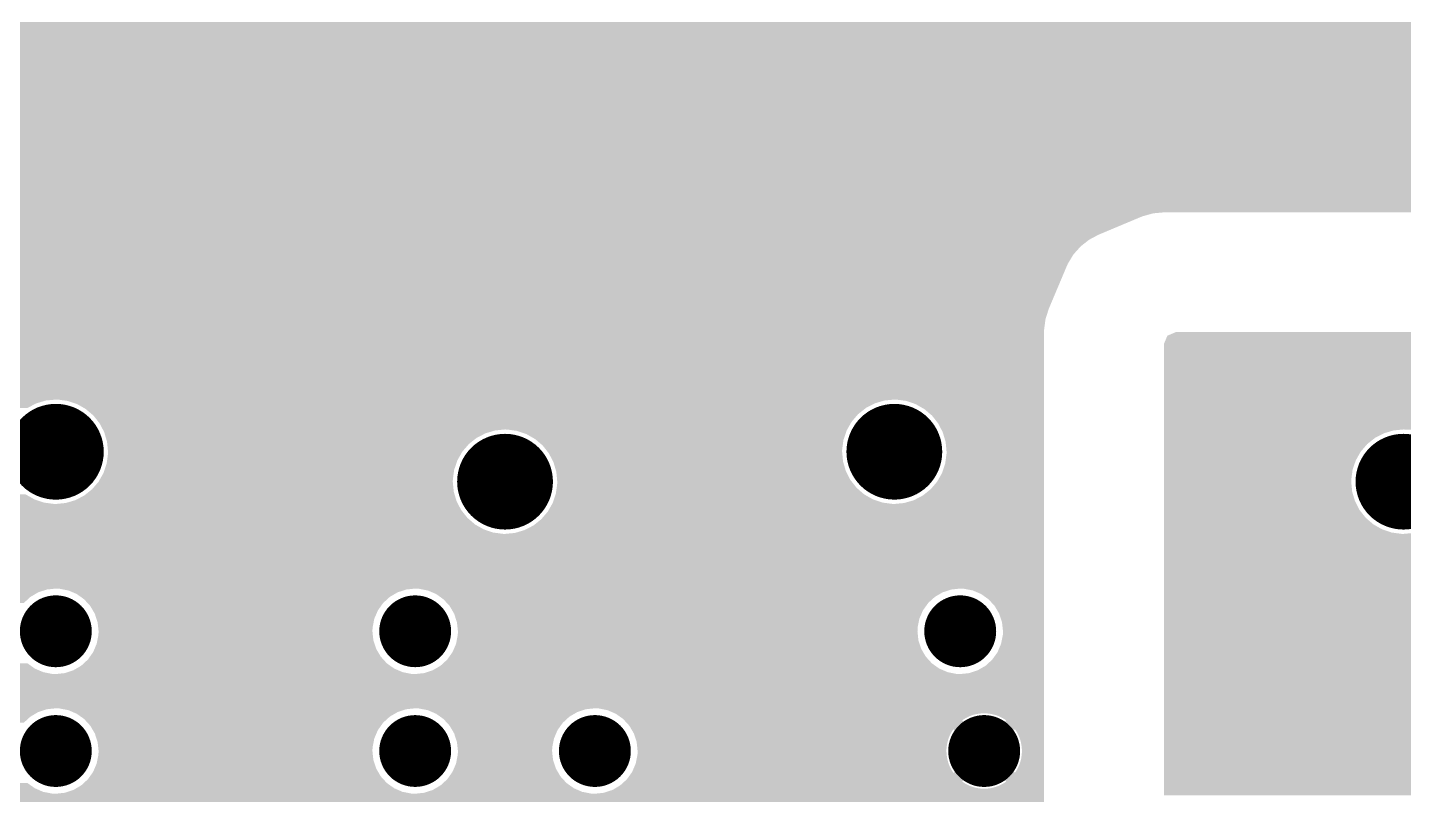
# Model space of a CAD drawing. Extents: x 295 to 953, y 10 to 290.
# Drawn here: x 757.08 to 781.15, y 212.84 to 226.27 of the extents above; entities that cross this region are included whole.
import ezdxf

# ---------------------------------------------------------------- set-up
doc = ezdxf.new("R2010")
doc.units = 0
doc.header["$LTSCALE"] = 5
doc.header["$MEASUREMENT"] = 0
doc.layers.get('0').update_dxf_attribs({"linetype": 'CONTINUOUS', "lineweight": 25})

msp = doc.modelspace()

# ---------------------------------------------------------------- linework, layer by layer
for points, const_width in [([(757.155, 218.844, 1), (757.994, 218.844, 1)], 0.838), ([(771.824, 218.844, 1), (772.662, 218.844, 1)], 0.838), ([(765.014, 218.32, 1), (765.852, 218.32, 1)], 0.838), ([(780.73, 218.32, 1), (781.568, 218.32, 1)], 0.838), ([(757.26, 215.701, 1), (757.889, 215.701, 1)], 0.629), ([(763.547, 215.701, 1), (764.175, 215.701, 1)], 0.629), ([(773.081, 215.701, 1), (773.71, 215.701, 1)], 0.629), ([(757.26, 213.605, 1), (757.889, 213.605, 1)], 0.629), ([(763.547, 213.605, 1), (764.175, 213.605, 1)], 0.629), ([(766.69, 213.605, 1), (767.319, 213.605, 1)], 0.629), ([(773.5, 213.605, 1), (774.129, 213.605, 1)], 0.629)]:
    msp.add_lwpolyline(points, format="xyb", close=True, dxfattribs=dict(const_width=const_width))
for points in [[(751.812, 226.178), (751.795, 226.365), (866.381, 226.178), (866.381, 226.365)], [(751.812, 225.445), (751.812, 226.178), (866.381, 225.445), (866.381, 226.178)], [(751.812, 225.443), (751.812, 225.445), (847.09, 225.443), (847.157, 225.445)], [(751.812, 225.438), (751.812, 225.443), (847.022, 225.438), (847.09, 225.443)], [(751.812, 225.43), (751.812, 225.438), (846.955, 225.43), (847.022, 225.438)], [(751.812, 225.418), (751.812, 225.43), (846.889, 225.418), (846.955, 225.43)], [(751.812, 225.403), (751.812, 225.418), (846.823, 225.403), (846.889, 225.418)], [(751.812, 225.385), (751.812, 225.403), (846.758, 225.385), (846.823, 225.403)], [(751.812, 225.363), (751.812, 225.385), (846.694, 225.363), (846.758, 225.385)], [(751.812, 225.339), (751.812, 225.363), (846.631, 225.339), (846.694, 225.363)], [(751.812, 225.311), (751.812, 225.339), (846.569, 225.311), (846.631, 225.339)], [(751.812, 225.28), (751.812, 225.311), (846.509, 225.28), (846.569, 225.311)], [(751.812, 225.247), (751.812, 225.28), (846.45, 225.247), (846.509, 225.28)], [(751.812, 225.207), (751.812, 225.247), (846.388, 225.207), (846.45, 225.247)], [(751.812, 224.98), (751.812, 225.207), (846.616, 224.98), (846.388, 225.207)], [(751.812, 224.851), (751.812, 224.98), (866.381, 224.851), (866.381, 224.98)], [(751.812, 224.795), (751.812, 224.851), (845.996, 224.795), (846.033, 224.851)], [(751.812, 224.736), (751.812, 224.795), (845.962, 224.736), (845.996, 224.795)], [(751.812, 224.676), (751.812, 224.736), (845.931, 224.676), (845.962, 224.736)], [(751.812, 224.615), (751.812, 224.676), (845.903, 224.615), (845.931, 224.676)], [(751.812, 224.552), (751.812, 224.615), (845.878, 224.552), (845.903, 224.615)], [(751.812, 224.488), (751.812, 224.552), (845.857, 224.488), (845.878, 224.552)], [(751.812, 224.423), (751.812, 224.488), (845.838, 224.423), (845.857, 224.488)], [(751.812, 224.357), (751.812, 224.423), (845.823, 224.357), (845.838, 224.423)], [(751.812, 224.29), (751.812, 224.357), (845.811, 224.29), (845.823, 224.357)], [(751.812, 224.223), (751.812, 224.29), (845.802, 224.223), (845.811, 224.29)], [(751.812, 224.156), (751.812, 224.223), (845.797, 224.156), (845.802, 224.223)], [(751.812, 224.088), (751.812, 224.156), (845.795, 224.088), (845.797, 224.156)], [(751.812, 224.021), (751.812, 224.088), (845.797, 224.021), (845.795, 224.088)], [(751.812, 223.954), (751.812, 224.021), (845.801, 223.954), (845.797, 224.021)], [(751.812, 223.886), (751.812, 223.954), (845.809, 223.886), (845.801, 223.954)], [(751.812, 223.82), (751.812, 223.886), (845.821, 223.82), (845.809, 223.886)], [(751.812, 223.754), (751.812, 223.82), (845.835, 223.754), (845.821, 223.82)], [(751.812, 223.689), (751.812, 223.754), (845.853, 223.689), (845.835, 223.754)], [(751.812, 223.625), (751.812, 223.689), (845.874, 223.625), (845.853, 223.689)], [(751.812, 223.561), (751.812, 223.625), (845.899, 223.561), (845.874, 223.625)], [(751.812, 223.5), (751.812, 223.561), (845.926, 223.5), (845.899, 223.561)], [(751.812, 223.439), (751.812, 223.5), (845.957, 223.439), (845.926, 223.5)], [(751.812, 223.381), (751.812, 223.439), (845.99, 223.381), (845.957, 223.439)], [(751.812, 223.324), (751.812, 223.381), (846.026, 223.324), (845.99, 223.381)], [(751.812, 223.314), (751.812, 223.324), (846.033, 223.314), (846.026, 223.324)], [(751.812, 223.186), (751.812, 223.314), (866.381, 223.186), (866.381, 223.314)], [(751.812, 223.035), (751.812, 223.186), (846.465, 223.035), (846.616, 223.186)], [(751.812, 223.018), (751.812, 223.035), (776.771, 223.018), (776.958, 223.035)], [(751.812, 222.968), (751.812, 223.018), (776.591, 222.968), (776.771, 223.018)], [(751.812, 222.953), (751.812, 222.968), (776.552, 222.953), (776.591, 222.968)], [(751.812, 222.643), (751.812, 222.953), (775.814, 222.643), (776.552, 222.953)], [(751.812, 222.555), (751.812, 222.643), (775.649, 222.555), (775.814, 222.643)], [(751.812, 222.439), (751.812, 222.555), (775.502, 222.439), (775.649, 222.555)], [(751.812, 222.299), (751.812, 222.439), (775.377, 222.299), (775.502, 222.439)], [(751.812, 222.139), (751.812, 222.299), (775.28, 222.139), (775.377, 222.299)], [(751.812, 222.083), (751.812, 222.139), (775.255, 222.083), (775.28, 222.139)], [(751.812, 221.345), (751.812, 222.083), (774.944, 221.345), (775.255, 222.083)], [(751.812, 221.167), (751.812, 221.345), (774.888, 221.167), (774.944, 221.345)], [(751.812, 220.981), (751.812, 221.167), (774.863, 220.981), (774.888, 221.167)], [(751.812, 220.939), (751.812, 220.981), (774.862, 220.939), (774.863, 220.981)], [(751.812, 219.757), (751.812, 220.939), (774.862, 219.757), (774.862, 220.939)], [(776.958, 220.728), (776.959, 220.731), (823.059, 220.728), (823.059, 220.731)], [(776.958, 220.042), (776.958, 220.728), (823.059, 220.042), (823.059, 220.728)], [(776.959, 220.731), (777.02, 220.877), (823.059, 220.731), (822.998, 220.877)], [(777.021, 220.877), (777.169, 220.939), (822.998, 220.877), (822.849, 220.939)], [(776.958, 220.026), (776.958, 220.042), (806.048, 220.026), (806.295, 220.042)], [(776.958, 219.976), (776.958, 220.026), (805.806, 219.976), (806.048, 220.026)], [(751.812, 219.741), (751.812, 219.757), (757.401, 219.741), (757.575, 219.757)], [(757.609, 219.757), (757.575, 219.757), (772.236, 219.757), (772.243, 219.757)], [(776.958, 219.894), (776.958, 219.976), (805.573, 219.894), (805.806, 219.976)], [(776.958, 219.781), (776.958, 219.894), (805.352, 219.781), (805.573, 219.894)], [(776.958, 219.639), (776.958, 219.781), (805.15, 219.639), (805.352, 219.781)], [(751.812, 219.691), (751.812, 219.741), (757.233, 219.691), (757.401, 219.741)], [(751.812, 219.611), (751.812, 219.691), (757.078, 219.611), (757.233, 219.691)], [(757.729, 219.741), (757.609, 219.757), (772.069, 219.741), (772.236, 219.757)], [(757.782, 219.734), (757.729, 219.741), (772.045, 219.734), (772.069, 219.741)], [(757.908, 219.691), (757.782, 219.734), (771.901, 219.691), (772.045, 219.734)], [(757.948, 219.678), (757.908, 219.691), (771.875, 219.678), (771.901, 219.691)], [(758.066, 219.611), (757.948, 219.678), (771.746, 219.611), (771.875, 219.678)], [(758.1, 219.591), (758.066, 219.611), (771.722, 219.591), (771.746, 219.611)], [(758.204, 219.502), (758.1, 219.591), (771.609, 219.502), (771.722, 219.591)], [(772.451, 219.734), (772.278, 219.757), (774.862, 219.734), (774.862, 219.757)], [(772.616, 219.678), (772.451, 219.734), (774.862, 219.678), (774.862, 219.734)], [(772.768, 219.591), (772.616, 219.678), (774.862, 219.591), (774.862, 219.678)], [(772.901, 219.478), (772.768, 219.591), (774.862, 219.478), (774.862, 219.591)], [(776.958, 219.471), (776.958, 219.639), (804.968, 219.471), (805.15, 219.639)], [(758.233, 219.478), (758.204, 219.502), (771.588, 219.478), (771.609, 219.502)], [(758.319, 219.369), (758.233, 219.478), (771.496, 219.369), (771.588, 219.478)], [(758.341, 219.341), (758.319, 219.369), (771.479, 219.341), (771.496, 219.369)], [(758.397, 219.234), (758.341, 219.341), (771.419, 219.234), (771.479, 219.341)], [(773.01, 219.341), (772.901, 219.478), (774.862, 219.341), (774.862, 219.478)], [(773.09, 219.185), (773.01, 219.341), (774.862, 219.185), (774.862, 219.341)], [(776.958, 219.28), (776.958, 219.471), (804.81, 219.28), (804.968, 219.471)], [(776.958, 219.234), (776.958, 219.28), (804.781, 219.234), (804.81, 219.28)], [(758.406, 219.217), (758.397, 219.234), (765.259, 219.217), (765.433, 219.234)], [(758.422, 219.185), (758.406, 219.217), (765.153, 219.185), (765.259, 219.217)], [(758.427, 219.167), (758.422, 219.185), (765.091, 219.167), (765.153, 219.185)], [(758.451, 219.087), (758.427, 219.167), (764.936, 219.087), (765.091, 219.167)], [(758.471, 219.018), (758.451, 219.087), (764.849, 219.018), (764.936, 219.087)], [(765.467, 219.233), (765.433, 219.234), (771.418, 219.233), (771.419, 219.234)], [(765.585, 219.217), (765.467, 219.233), (771.409, 219.217), (771.418, 219.233)], [(765.64, 219.21), (765.585, 219.217), (771.407, 219.21), (771.409, 219.217)], [(765.806, 219.154), (765.64, 219.21), (771.388, 219.154), (771.407, 219.21)], [(765.958, 219.067), (765.806, 219.154), (771.359, 219.067), (771.388, 219.154)], [(765.977, 219.052), (765.958, 219.067), (771.353, 219.052), (771.359, 219.067)], [(766.091, 218.954), (765.977, 219.052), (771.34, 218.954), (771.353, 219.052)], [(773.14, 219.018), (773.09, 219.185), (774.862, 219.018), (774.862, 219.185)], [(776.958, 219.217), (776.958, 219.234), (780.975, 219.217), (781.149, 219.234)], [(776.958, 219.167), (776.958, 219.217), (780.807, 219.167), (780.975, 219.217)], [(776.958, 219.087), (776.958, 219.167), (780.652, 219.087), (780.807, 219.167)], [(776.958, 218.978), (776.958, 219.087), (780.515, 218.978), (780.652, 219.087)], [(781.183, 219.233), (781.149, 219.234), (804.781, 219.233), (804.781, 219.234)], [(758.475, 218.978), (758.471, 219.018), (764.799, 218.978), (764.849, 219.018)], [(758.472, 218.693), (758.488, 218.809), (764.599, 218.693), (764.665, 218.809)], [(758.488, 218.845), (758.475, 218.978), (764.685, 218.845), (764.799, 218.978)], [(758.488, 218.844), (758.488, 218.845), (764.684, 218.844), (764.685, 218.845)], [(758.488, 218.809), (758.488, 218.844), (764.665, 218.809), (764.684, 218.844)], [(766.151, 218.878), (766.091, 218.954), (771.33, 218.878), (771.34, 218.954)], [(766.178, 218.844), (766.151, 218.878), (771.329, 218.844), (771.33, 218.878)], [(766.199, 218.817), (766.178, 218.844), (771.332, 218.817), (771.329, 218.844)], [(766.276, 218.67), (766.199, 218.817), (771.346, 218.67), (771.332, 218.817)], [(773.133, 218.636), (773.156, 218.809), (774.862, 218.636), (774.862, 218.809)], [(773.157, 218.844), (773.14, 219.018), (774.862, 218.844), (774.862, 219.018)], [(773.156, 218.809), (773.157, 218.844), (774.862, 218.809), (774.862, 218.844)], [(776.958, 218.845), (776.958, 218.978), (780.401, 218.845), (780.515, 218.978)], [(776.958, 218.693), (776.958, 218.845), (780.315, 218.693), (780.401, 218.845)], [(758.428, 218.528), (758.464, 218.636), (764.543, 218.528), (764.58, 218.636)], [(758.464, 218.636), (758.472, 218.693), (764.58, 218.636), (764.599, 218.693)], [(766.28, 218.662), (766.276, 218.67), (771.349, 218.662), (771.346, 218.67)], [(766.327, 218.502), (766.28, 218.662), (771.396, 218.502), (771.349, 218.662)], [(773.077, 218.47), (773.133, 218.636), (774.862, 218.47), (774.862, 218.636)], [(776.958, 218.528), (776.958, 218.693), (780.259, 218.528), (780.315, 218.693)], [(758.208, 218.186), (758.322, 218.318), (764.532, 218.186), (764.519, 218.318)], [(758.322, 218.318), (758.323, 218.32), (764.519, 218.318), (764.519, 218.32)], [(758.323, 218.32), (758.342, 218.354), (764.519, 218.32), (764.52, 218.354)], [(758.342, 218.354), (758.408, 218.47), (764.52, 218.354), (764.535, 218.47)], [(758.408, 218.47), (758.428, 218.528), (764.535, 218.47), (764.543, 218.528)], [(766.33, 218.494), (766.327, 218.502), (771.4, 218.494), (771.396, 218.502)], [(766.344, 218.347), (766.33, 218.494), (771.476, 218.347), (771.4, 218.494)], [(766.346, 218.32), (766.344, 218.347), (771.498, 218.32), (771.476, 218.347)], [(766.346, 218.286), (766.346, 218.32), (771.525, 218.286), (771.498, 218.32)], [(772.877, 218.186), (772.991, 218.318), (774.862, 218.186), (774.862, 218.318)], [(772.991, 218.318), (773.077, 218.47), (774.862, 218.318), (774.862, 218.47)], [(776.958, 218.354), (776.958, 218.528), (780.236, 218.354), (780.259, 218.528)], [(776.958, 218.32), (776.958, 218.354), (780.235, 218.32), (780.236, 218.354)], [(776.958, 218.146), (776.958, 218.32), (780.252, 218.146), (780.235, 218.32)], [(751.812, 218.02), (751.812, 218.096), (757.183, 218.02), (757.049, 218.096)], [(757.916, 217.996), (758.071, 218.077), (764.58, 217.996), (764.556, 218.077)], [(758.071, 218.077), (758.158, 218.146), (764.556, 218.077), (764.536, 218.146)], [(758.158, 218.146), (758.208, 218.186), (764.536, 218.146), (764.532, 218.186)], [(766.288, 218.01), (766.317, 218.096), (771.87, 218.01), (771.718, 218.096)], [(766.317, 218.096), (766.322, 218.112), (771.718, 218.096), (771.699, 218.112)], [(766.322, 218.112), (766.336, 218.21), (771.699, 218.112), (771.585, 218.21)], [(766.336, 218.21), (766.346, 218.286), (771.585, 218.21), (771.525, 218.286)], [(772.585, 217.996), (772.74, 218.077), (774.862, 217.996), (774.862, 218.077)], [(772.74, 218.077), (772.877, 218.186), (774.862, 218.077), (774.862, 218.186)], [(776.958, 217.978), (776.958, 218.146), (780.302, 217.978), (780.252, 218.146)], [(753.973, 218.017), (753.907, 218.02), (757.188, 218.017), (757.183, 218.02)], [(754.011, 218.01), (753.973, 218.017), (757.201, 218.01), (757.188, 218.017)], [(754.129, 217.987), (754.011, 218.01), (757.27, 217.987), (757.201, 218.01)], [(754.205, 217.954), (754.129, 217.987), (757.367, 217.954), (757.27, 217.987)], [(754.259, 217.931), (754.205, 217.954), (757.54, 217.931), (757.367, 217.954)], [(754.26, 217.93), (754.259, 217.931), (757.575, 217.93), (757.54, 217.931)], [(754.274, 217.924), (754.26, 217.93), (764.613, 217.924), (764.61, 217.93)], [(754.403, 217.833), (754.274, 217.924), (764.661, 217.833), (764.613, 217.924)], [(754.412, 217.823), (754.403, 217.833), (764.666, 217.823), (764.661, 217.833)], [(757.575, 217.93), (757.749, 217.947), (764.61, 217.93), (764.602, 217.947)], [(757.749, 217.947), (757.855, 217.978), (764.602, 217.947), (764.585, 217.978)], [(757.855, 217.978), (757.916, 217.996), (764.585, 217.978), (764.58, 217.996)], [(766.18, 217.795), (766.257, 217.93), (774.862, 217.795), (774.862, 217.93)], [(766.257, 217.93), (766.258, 217.931), (772.243, 217.93), (772.209, 217.931)], [(766.258, 217.931), (766.267, 217.947), (772.209, 217.931), (772.091, 217.947)], [(766.267, 217.947), (766.269, 217.954), (772.091, 217.947), (772.035, 217.954)], [(766.269, 217.954), (766.288, 218.01), (772.035, 217.954), (771.87, 218.01)], [(772.243, 217.93), (772.417, 217.947), (774.862, 217.93), (774.862, 217.947)], [(772.417, 217.947), (772.585, 217.996), (774.862, 217.947), (774.862, 217.996)], [(776.958, 217.823), (776.958, 217.978), (780.382, 217.823), (780.302, 217.978)], [(754.51, 217.716), (754.412, 217.823), (764.751, 217.716), (764.666, 217.823)], [(754.527, 217.686), (754.51, 217.716), (764.775, 217.686), (764.751, 217.716)], [(754.589, 217.58), (754.527, 217.686), (764.899, 217.58), (764.775, 217.686)], [(765.93, 217.553), (766.066, 217.662), (774.862, 217.553), (774.862, 217.662)], [(766.066, 217.662), (766.18, 217.795), (774.862, 217.662), (774.862, 217.795)], [(776.958, 217.686), (776.958, 217.823), (780.491, 217.686), (780.382, 217.823)], [(776.958, 217.572), (776.958, 217.686), (780.624, 217.572), (780.491, 217.686)], [(754.592, 217.572), (754.589, 217.58), (764.907, 217.572), (764.899, 217.58)], [(754.62, 217.486), (754.592, 217.572), (765.059, 217.486), (764.907, 217.572)], [(754.639, 217.43), (754.62, 217.486), (765.225, 217.43), (765.059, 217.486)], [(754.639, 217.429), (754.639, 217.43), (765.231, 217.429), (765.225, 217.43)], [(754.641, 217.407), (754.639, 217.429), (765.398, 217.407), (765.231, 217.429)], [(754.641, 217.406), (754.641, 217.407), (765.433, 217.406), (765.398, 217.407)], [(754.656, 217.272), (754.641, 217.406), (774.862, 217.272), (774.862, 217.406)], [(765.433, 217.406), (765.607, 217.423), (774.862, 217.406), (774.862, 217.423)], [(765.607, 217.423), (765.774, 217.473), (774.862, 217.423), (774.862, 217.473)], [(765.774, 217.473), (765.93, 217.553), (774.862, 217.473), (774.862, 217.553)], [(776.958, 217.486), (776.958, 217.572), (780.776, 217.486), (780.624, 217.572)], [(776.958, 217.43), (776.958, 217.486), (780.941, 217.43), (780.776, 217.486)], [(776.958, 217.407), (776.958, 217.43), (781.115, 217.407), (780.941, 217.43)], [(776.958, 217.406), (776.958, 217.407), (781.149, 217.406), (781.115, 217.407)], [(776.958, 217.364), (776.958, 217.406), (785.927, 217.364), (785.932, 217.406)], [(776.958, 217.307), (776.958, 217.364), (785.923, 217.307), (785.927, 217.364)], [(781.149, 217.406), (781.306, 217.421), (785.932, 217.406), (785.934, 217.421)], [(754.622, 217.051), (754.653, 217.206), (774.862, 217.051), (774.862, 217.206)], [(754.653, 217.206), (754.656, 217.272), (774.862, 217.206), (774.862, 217.272)], [(776.958, 217.249), (776.958, 217.307), (785.923, 217.249), (785.923, 217.307)], [(776.958, 217.192), (776.958, 217.249), (785.926, 217.192), (785.923, 217.249)], [(776.958, 217.135), (776.958, 217.192), (785.932, 217.135), (785.926, 217.192)], [(776.958, 217.078), (776.958, 217.135), (785.942, 217.078), (785.932, 217.135)], [(754.468, 216.777), (754.56, 216.906), (774.862, 216.777), (774.862, 216.906)], [(754.56, 216.906), (754.622, 217.051), (774.862, 216.906), (774.862, 217.051)], [(776.958, 217.022), (776.958, 217.078), (785.955, 217.022), (785.942, 217.078)], [(776.958, 216.966), (776.958, 217.022), (785.971, 216.966), (785.955, 217.022)], [(776.958, 216.912), (776.958, 216.966), (785.99, 216.912), (785.971, 216.966)], [(776.958, 216.859), (776.958, 216.912), (786.013, 216.859), (785.99, 216.912)], [(754.215, 216.59), (754.351, 216.67), (774.862, 216.59), (774.862, 216.67)], [(754.351, 216.67), (754.468, 216.777), (774.862, 216.67), (774.862, 216.777)], [(776.958, 216.808), (776.958, 216.859), (786.038, 216.808), (786.013, 216.859)], [(776.958, 216.758), (776.958, 216.808), (786.067, 216.758), (786.038, 216.808)], [(776.958, 216.709), (776.958, 216.758), (786.098, 216.709), (786.067, 216.758)], [(776.958, 216.7), (776.958, 216.709), (786.105, 216.7), (786.098, 216.709)], [(776.958, 216.644), (776.958, 216.7), (805.37, 216.644), (805.279, 216.7)], [(776.958, 216.466), (776.958, 216.644), (786.339, 216.466), (786.517, 216.644)], [(751.812, 216.449), (751.812, 216.524), (774.862, 216.449), (774.862, 216.524)], [(751.812, 216.432), (751.812, 216.449), (757.417, 216.432), (757.575, 216.449)], [(751.812, 216.383), (751.812, 216.432), (757.267, 216.383), (757.417, 216.432)], [(753.907, 216.524), (754.065, 216.541), (774.862, 216.524), (774.862, 216.541)], [(754.065, 216.541), (754.215, 216.59), (774.862, 216.541), (774.862, 216.59)], [(757.64, 216.446), (757.575, 216.449), (763.834, 216.446), (763.861, 216.449)], [(757.711, 216.432), (757.64, 216.446), (763.704, 216.432), (763.834, 216.446)], [(757.796, 216.415), (757.711, 216.432), (763.653, 216.415), (763.704, 216.432)], [(757.872, 216.383), (757.796, 216.415), (763.554, 216.383), (763.653, 216.415)], [(763.927, 216.446), (763.861, 216.449), (773.368, 216.446), (773.396, 216.449)], [(763.997, 216.432), (763.927, 216.446), (773.238, 216.432), (773.368, 216.446)], [(764.082, 216.415), (763.997, 216.432), (773.188, 216.415), (773.238, 216.432)], [(764.158, 216.383), (764.082, 216.415), (773.088, 216.383), (773.188, 216.415)], [(773.461, 216.446), (773.396, 216.449), (774.862, 216.446), (774.862, 216.449)], [(773.617, 216.415), (773.461, 216.446), (774.862, 216.415), (774.862, 216.446)], [(773.762, 216.353), (773.617, 216.415), (774.862, 216.353), (774.862, 216.415)], [(776.958, 216.434), (776.958, 216.466), (786.387, 216.434), (786.339, 216.466)], [(776.958, 216.405), (776.958, 216.434), (786.437, 216.405), (786.387, 216.434)], [(776.958, 216.378), (776.958, 216.405), (786.488, 216.378), (786.437, 216.405)], [(751.812, 216.303), (751.812, 216.383), (757.131, 216.303), (757.267, 216.383)], [(751.812, 216.196), (751.812, 216.303), (757.014, 216.196), (757.131, 216.303)], [(757.941, 216.353), (757.872, 216.383), (763.503, 216.353), (763.554, 216.383)], [(758.012, 216.303), (757.941, 216.353), (763.417, 216.303), (763.503, 216.353)], [(758.07, 216.261), (758.012, 216.303), (763.372, 216.261), (763.417, 216.303)], [(758.13, 216.196), (758.07, 216.261), (763.3, 216.196), (763.372, 216.261)], [(758.177, 216.145), (758.13, 216.196), (763.264, 216.145), (763.3, 216.196)], [(764.227, 216.353), (764.158, 216.383), (773.037, 216.353), (773.088, 216.383)], [(764.298, 216.303), (764.227, 216.353), (772.952, 216.303), (773.037, 216.353)], [(764.356, 216.261), (764.298, 216.303), (772.906, 216.261), (772.952, 216.303)], [(764.416, 216.196), (764.356, 216.261), (772.835, 216.196), (772.906, 216.261)], [(764.463, 216.145), (764.416, 216.196), (772.799, 216.145), (772.835, 216.196)], [(773.891, 216.261), (773.762, 216.353), (774.862, 216.261), (774.862, 216.353)], [(773.998, 216.145), (773.891, 216.261), (774.862, 216.145), (774.862, 216.261)], [(776.958, 216.355), (776.958, 216.378), (786.541, 216.355), (786.488, 216.378)], [(776.958, 216.335), (776.958, 216.355), (786.595, 216.335), (786.541, 216.355)], [(776.958, 216.318), (776.958, 216.335), (786.65, 216.318), (786.595, 216.335)], [(776.958, 216.305), (776.958, 216.318), (786.706, 216.305), (786.65, 216.318)], [(776.958, 216.294), (776.958, 216.305), (786.762, 216.294), (786.706, 216.305)], [(776.958, 216.287), (776.958, 216.294), (786.82, 216.287), (786.762, 216.294)], [(776.958, 216.284), (776.958, 216.287), (786.877, 216.284), (786.82, 216.287)], [(776.958, 216.283), (776.958, 216.284), (786.935, 216.283), (786.877, 216.284)], [(776.958, 216.224), (776.958, 216.283), (814.977, 216.224), (814.979, 216.283)], [(776.958, 216.067), (776.958, 216.224), (814.993, 216.067), (814.977, 216.224)], [(758.222, 216.067), (758.177, 216.145), (763.209, 216.067), (763.264, 216.145)], [(758.257, 216.008), (758.222, 216.067), (763.184, 216.008), (763.209, 216.067)], [(758.285, 215.922), (758.257, 216.008), (763.146, 215.922), (763.184, 216.008)], [(758.306, 215.858), (758.285, 215.922), (763.134, 215.858), (763.146, 215.922)], [(764.509, 216.067), (764.463, 216.145), (772.743, 216.067), (772.799, 216.145)], [(764.543, 216.008), (764.509, 216.067), (772.718, 216.008), (772.743, 216.067)], [(764.571, 215.922), (764.543, 216.008), (772.681, 215.922), (772.718, 216.008)], [(764.592, 215.858), (764.571, 215.922), (772.668, 215.858), (772.681, 215.922)], [(774.078, 216.008), (773.998, 216.145), (774.862, 216.008), (774.862, 216.145)], [(774.127, 215.858), (774.078, 216.008), (774.862, 215.858), (774.862, 216.008)], [(776.958, 215.917), (776.958, 216.067), (815.043, 215.917), (814.993, 216.067)], [(776.958, 215.78), (776.958, 215.917), (815.123, 215.78), (815.043, 215.917)], [(758.316, 215.766), (758.306, 215.858), (763.116, 215.766), (763.134, 215.858)], [(758.323, 215.701), (758.316, 215.766), (763.113, 215.701), (763.116, 215.766)], [(758.32, 215.635), (758.323, 215.701), (763.12, 215.635), (763.113, 215.701)], [(764.602, 215.766), (764.592, 215.858), (772.65, 215.766), (772.668, 215.858)], [(764.609, 215.701), (764.602, 215.766), (772.648, 215.701), (772.65, 215.766)], [(764.606, 215.635), (764.609, 215.701), (772.655, 215.635), (772.648, 215.701)], [(774.144, 215.701), (774.127, 215.858), (774.862, 215.701), (774.862, 215.858)], [(774.141, 215.635), (774.144, 215.701), (774.862, 215.635), (774.862, 215.701)], [(776.958, 215.664), (776.958, 215.78), (815.229, 215.664), (815.123, 215.78)], [(758.252, 215.393), (758.289, 215.48), (763.179, 215.393), (763.151, 215.48)], [(758.289, 215.48), (758.302, 215.543), (763.151, 215.48), (763.13, 215.543)], [(758.302, 215.543), (758.32, 215.635), (763.13, 215.543), (763.12, 215.635)], [(764.539, 215.393), (764.576, 215.48), (772.714, 215.393), (772.685, 215.48)], [(764.576, 215.48), (764.588, 215.543), (772.685, 215.48), (772.664, 215.543)], [(764.588, 215.543), (764.606, 215.635), (772.664, 215.543), (772.655, 215.635)], [(774.048, 215.334), (774.11, 215.48), (774.862, 215.334), (774.862, 215.48)], [(774.11, 215.48), (774.141, 215.635), (774.862, 215.48), (774.862, 215.635)], [(776.958, 215.572), (776.958, 215.664), (815.358, 215.572), (815.229, 215.664)], [(776.958, 215.51), (776.958, 215.572), (815.504, 215.51), (815.358, 215.572)], [(776.958, 215.479), (776.958, 215.51), (815.659, 215.479), (815.504, 215.51)], [(776.958, 215.476), (776.958, 215.479), (815.725, 215.476), (815.659, 215.479)], [(776.958, 215.386), (776.958, 215.476), (823.059, 215.386), (823.059, 215.476)], [(758.064, 215.14), (758.135, 215.205), (763.366, 215.14), (763.306, 215.205)], [(758.135, 215.205), (758.172, 215.257), (763.306, 215.205), (763.259, 215.257)], [(758.172, 215.257), (758.227, 215.334), (763.259, 215.257), (763.214, 215.334)], [(758.227, 215.334), (758.252, 215.393), (763.214, 215.334), (763.179, 215.393)], [(764.35, 215.14), (764.422, 215.205), (772.9, 215.14), (772.84, 215.205)], [(764.422, 215.205), (764.458, 215.257), (772.84, 215.205), (772.794, 215.257)], [(764.458, 215.257), (764.513, 215.334), (772.794, 215.257), (772.748, 215.334)], [(764.513, 215.334), (764.539, 215.393), (772.748, 215.334), (772.714, 215.393)], [(773.84, 215.098), (773.956, 215.205), (774.862, 215.098), (774.862, 215.205)], [(773.956, 215.205), (774.048, 215.334), (774.862, 215.205), (774.862, 215.334)], [(776.958, 215.385), (776.958, 215.386), (804.122, 215.385), (804.199, 215.386)], [(776.958, 215.38), (776.958, 215.385), (804.045, 215.38), (804.122, 215.385)], [(776.958, 215.371), (776.958, 215.38), (803.968, 215.371), (804.045, 215.38)], [(776.958, 215.36), (776.958, 215.371), (803.892, 215.36), (803.968, 215.371)], [(776.958, 215.345), (776.958, 215.36), (803.816, 215.345), (803.892, 215.36)], [(776.958, 215.326), (776.958, 215.345), (803.741, 215.326), (803.816, 215.345)], [(776.958, 215.305), (776.958, 215.326), (803.667, 215.305), (803.741, 215.326)], [(776.958, 215.28), (776.958, 215.305), (803.594, 215.28), (803.667, 215.305)], [(776.958, 215.252), (776.958, 215.28), (803.521, 215.252), (803.594, 215.28)], [(776.958, 215.221), (776.958, 215.252), (803.451, 215.221), (803.521, 215.252)], [(776.958, 215.187), (776.958, 215.221), (803.381, 215.187), (803.451, 215.221)], [(776.958, 215.15), (776.958, 215.187), (803.313, 215.15), (803.381, 215.187)], [(751.812, 215.048), (751.812, 215.14), (757.208, 215.048), (757.079, 215.14)], [(751.812, 214.986), (751.812, 215.048), (757.354, 214.986), (757.208, 215.048)], [(751.812, 214.955), (751.812, 214.986), (757.509, 214.955), (757.354, 214.986)], [(751.812, 214.952), (751.812, 214.955), (757.575, 214.952), (757.509, 214.955)], [(751.812, 214.353), (751.812, 214.952), (774.862, 214.353), (774.862, 214.952)], [(757.575, 214.952), (757.602, 214.955), (763.861, 214.952), (763.795, 214.955)], [(757.602, 214.955), (757.732, 214.969), (763.795, 214.955), (763.725, 214.969)], [(757.732, 214.969), (757.783, 214.986), (763.725, 214.969), (763.64, 214.986)], [(757.783, 214.986), (757.882, 215.019), (763.64, 214.986), (763.564, 215.019)], [(757.882, 215.019), (757.933, 215.048), (763.564, 215.019), (763.495, 215.048)], [(757.933, 215.048), (758.019, 215.098), (763.495, 215.048), (763.424, 215.098)], [(758.019, 215.098), (758.064, 215.14), (763.424, 215.098), (763.366, 215.14)], [(763.861, 214.952), (763.888, 214.955), (773.396, 214.952), (773.33, 214.955)], [(763.888, 214.955), (764.018, 214.969), (773.33, 214.955), (773.259, 214.969)], [(764.018, 214.969), (764.069, 214.986), (773.259, 214.969), (773.175, 214.986)], [(764.069, 214.986), (764.169, 215.019), (773.175, 214.986), (773.098, 215.019)], [(764.169, 215.019), (764.219, 215.048), (773.098, 215.019), (773.029, 215.048)], [(764.219, 215.048), (764.305, 215.098), (773.029, 215.048), (772.959, 215.098)], [(764.305, 215.098), (764.35, 215.14), (772.959, 215.098), (772.9, 215.14)], [(773.396, 214.952), (773.553, 214.969), (774.862, 214.952), (774.862, 214.969)], [(773.553, 214.969), (773.703, 215.019), (774.862, 214.969), (774.862, 215.019)], [(773.703, 215.019), (773.84, 215.098), (774.862, 215.019), (774.862, 215.098)], [(776.958, 215.126), (776.958, 215.15), (803.272, 215.126), (803.313, 215.15)], [(776.958, 214.818), (776.958, 215.126), (803.579, 214.818), (803.272, 215.126)], [(776.958, 214.533), (776.958, 214.818), (823.059, 214.533), (823.059, 214.818)], [(776.958, 214.466), (776.958, 214.533), (802.64, 214.466), (802.679, 214.533)], [(776.958, 214.398), (776.958, 214.466), (802.604, 214.398), (802.64, 214.466)], [(751.812, 214.336), (751.812, 214.353), (757.417, 214.336), (757.575, 214.353)], [(751.812, 214.287), (751.812, 214.336), (757.267, 214.287), (757.417, 214.336)], [(751.812, 214.207), (751.812, 214.287), (757.131, 214.207), (757.267, 214.287)], [(757.64, 214.35), (757.575, 214.353), (763.834, 214.35), (763.861, 214.353)], [(757.711, 214.336), (757.64, 214.35), (763.704, 214.336), (763.834, 214.35)], [(757.796, 214.32), (757.711, 214.336), (763.653, 214.32), (763.704, 214.336)], [(757.872, 214.287), (757.796, 214.32), (763.554, 214.287), (763.653, 214.32)], [(757.941, 214.257), (757.872, 214.287), (763.503, 214.257), (763.554, 214.287)], [(758.012, 214.207), (757.941, 214.257), (763.417, 214.207), (763.503, 214.257)], [(763.927, 214.35), (763.861, 214.353), (766.977, 214.35), (767.004, 214.353)], [(763.997, 214.336), (763.927, 214.35), (766.847, 214.336), (766.977, 214.35)], [(764.082, 214.32), (763.997, 214.336), (766.796, 214.32), (766.847, 214.336)], [(764.158, 214.287), (764.082, 214.32), (766.697, 214.287), (766.796, 214.32)], [(764.227, 214.257), (764.158, 214.287), (766.646, 214.257), (766.697, 214.287)], [(764.298, 214.207), (764.227, 214.257), (766.56, 214.207), (766.646, 214.257)], [(767.07, 214.35), (767.004, 214.353), (774.862, 214.35), (774.862, 214.353)], [(767.225, 214.32), (767.07, 214.35), (774.862, 214.32), (774.862, 214.35)], [(767.352, 214.265), (767.225, 214.32), (774.862, 214.265), (774.862, 214.32)], [(767.356, 214.263), (767.352, 214.265), (773.768, 214.263), (773.815, 214.265)], [(767.368, 214.258), (767.356, 214.263), (773.721, 214.258), (773.768, 214.263)], [(767.371, 214.257), (767.368, 214.258), (773.715, 214.257), (773.721, 214.258)], [(767.381, 214.25), (767.371, 214.257), (773.675, 214.25), (773.715, 214.257)], [(767.397, 214.239), (767.381, 214.25), (773.629, 214.239), (773.675, 214.25)], [(767.418, 214.224), (767.397, 214.239), (773.584, 214.224), (773.629, 214.239)], [(767.443, 214.206), (767.418, 214.224), (773.541, 214.206), (773.584, 214.224)], [(773.847, 214.264), (773.815, 214.265), (774.862, 214.264), (774.862, 214.265)], [(773.894, 214.26), (773.847, 214.264), (774.862, 214.26), (774.862, 214.264)], [(773.941, 214.253), (773.894, 214.26), (774.862, 214.253), (774.862, 214.26)], [(773.986, 214.242), (773.941, 214.253), (774.862, 214.242), (774.862, 214.253)], [(774.031, 214.229), (773.986, 214.242), (774.862, 214.229), (774.862, 214.242)], [(774.075, 214.212), (774.031, 214.229), (774.862, 214.212), (774.862, 214.229)], [(776.958, 214.328), (776.958, 214.398), (802.571, 214.328), (802.604, 214.398)], [(776.958, 214.256), (776.958, 214.328), (802.542, 214.256), (802.571, 214.328)], [(776.958, 214.184), (776.958, 214.256), (802.515, 214.184), (802.542, 214.256)], [(751.812, 214.1), (751.812, 214.207), (757.014, 214.1), (757.131, 214.207)], [(758.07, 214.166), (758.012, 214.207), (763.372, 214.166), (763.417, 214.207)], [(758.13, 214.1), (758.07, 214.166), (763.3, 214.1), (763.372, 214.166)], [(758.177, 214.049), (758.13, 214.1), (763.264, 214.049), (763.3, 214.1)], [(758.222, 213.971), (758.177, 214.049), (763.209, 213.971), (763.264, 214.049)], [(764.356, 214.166), (764.298, 214.207), (766.515, 214.166), (766.56, 214.207)], [(764.416, 214.1), (764.356, 214.166), (766.444, 214.1), (766.515, 214.166)], [(764.463, 214.049), (764.416, 214.1), (766.407, 214.049), (766.444, 214.1)], [(764.509, 213.971), (764.463, 214.049), (766.352, 213.971), (766.407, 214.049)], [(767.473, 214.185), (767.443, 214.206), (773.499, 214.185), (773.541, 214.206)], [(767.5, 214.166), (767.473, 214.185), (773.467, 214.166), (773.499, 214.185)], [(767.504, 214.161), (767.5, 214.166), (773.458, 214.161), (773.467, 214.166)], [(767.521, 214.142), (767.504, 214.161), (773.431, 214.142), (773.458, 214.161)], [(767.606, 214.049), (767.521, 214.142), (773.525, 214.049), (773.431, 214.142)], [(767.622, 214.023), (767.606, 214.049), (773.551, 214.023), (773.525, 214.049)], [(767.642, 213.988), (767.622, 214.023), (774.862, 213.988), (774.862, 214.023)], [(767.665, 213.949), (767.642, 213.988), (773.251, 213.949), (773.277, 213.988)], [(773.397, 213.869), (773.277, 213.988), (774.233, 213.869), (774.352, 213.988)], [(773.551, 214.023), (773.58, 214.04), (774.079, 214.023), (774.049, 214.04)], [(773.58, 214.04), (773.586, 214.044), (774.049, 214.04), (774.043, 214.044)], [(773.586, 214.044), (773.617, 214.058), (774.043, 214.044), (774.012, 214.058)], [(773.617, 214.058), (773.623, 214.061), (774.012, 214.058), (774.007, 214.061)], [(773.623, 214.061), (773.655, 214.073), (774.007, 214.061), (773.974, 214.073)], [(773.655, 214.073), (773.662, 214.075), (773.974, 214.073), (773.968, 214.075)], [(773.662, 214.075), (773.694, 214.085), (773.968, 214.075), (773.935, 214.085)], [(773.694, 214.085), (773.701, 214.086), (773.935, 214.085), (773.929, 214.086)], [(773.701, 214.086), (773.734, 214.093), (773.929, 214.086), (773.895, 214.093)], [(773.734, 214.093), (773.742, 214.094), (773.895, 214.093), (773.889, 214.094)], [(773.742, 214.094), (773.774, 214.098), (773.889, 214.094), (773.853, 214.098)], [(773.774, 214.098), (773.786, 214.098), (773.853, 214.098), (773.849, 214.098)], [(773.786, 214.098), (773.815, 214.1), (773.849, 214.098), (773.815, 214.1)], [(774.118, 214.191), (774.075, 214.212), (774.862, 214.191), (774.862, 214.212)], [(774.079, 214.023), (774.198, 214.142), (774.862, 214.023), (774.862, 214.142)], [(774.159, 214.168), (774.118, 214.191), (774.862, 214.168), (774.862, 214.191)], [(774.198, 214.142), (774.159, 214.168), (774.862, 214.142), (774.862, 214.168)], [(774.362, 213.973), (774.352, 213.988), (774.862, 213.973), (774.862, 213.988)], [(776.958, 214.11), (776.958, 214.184), (802.491, 214.11), (802.515, 214.184)], [(776.958, 214.036), (776.958, 214.11), (802.471, 214.036), (802.491, 214.11)], [(776.958, 213.96), (776.958, 214.036), (802.454, 213.96), (802.471, 214.036)], [(758.257, 213.913), (758.222, 213.971), (763.184, 213.913), (763.209, 213.971)], [(758.285, 213.826), (758.257, 213.913), (763.146, 213.826), (763.184, 213.913)], [(758.306, 213.762), (758.285, 213.826), (763.134, 213.762), (763.146, 213.826)], [(758.316, 213.671), (758.306, 213.762), (763.116, 213.671), (763.134, 213.762)], [(764.543, 213.913), (764.509, 213.971), (766.327, 213.913), (766.352, 213.971)], [(764.571, 213.826), (764.543, 213.913), (766.29, 213.826), (766.327, 213.913)], [(764.592, 213.762), (764.571, 213.826), (766.277, 213.762), (766.29, 213.826)], [(764.602, 213.671), (764.592, 213.762), (766.259, 213.671), (766.277, 213.762)], [(767.686, 213.913), (767.665, 213.949), (773.231, 213.913), (773.251, 213.949)], [(767.688, 213.908), (767.686, 213.913), (773.228, 213.908), (773.231, 213.913)], [(767.702, 213.866), (767.688, 213.908), (773.208, 213.866), (773.228, 213.908)], [(767.716, 213.822), (767.702, 213.866), (773.191, 213.822), (773.208, 213.866)], [(767.731, 213.777), (767.716, 213.822), (773.177, 213.777), (773.191, 213.822)], [(767.736, 213.762), (767.731, 213.777), (773.174, 213.762), (773.177, 213.777)], [(767.739, 213.731), (767.736, 213.762), (773.167, 213.731), (773.174, 213.762)], [(773.337, 213.732), (773.345, 213.759), (774.293, 213.732), (774.284, 213.759)], [(773.345, 213.759), (773.349, 213.771), (774.284, 213.759), (774.281, 213.771)], [(773.349, 213.771), (773.359, 213.797), (774.281, 213.771), (774.27, 213.797)], [(773.359, 213.797), (773.365, 213.809), (774.27, 213.797), (774.265, 213.809)], [(773.365, 213.809), (773.376, 213.834), (774.265, 213.809), (774.253, 213.834)], [(773.376, 213.834), (773.383, 213.845), (774.253, 213.834), (774.247, 213.845)], [(773.383, 213.845), (773.397, 213.869), (774.247, 213.845), (774.233, 213.869)], [(774.387, 213.934), (774.362, 213.973), (774.862, 213.934), (774.862, 213.973)], [(774.409, 213.892), (774.387, 213.934), (774.862, 213.892), (774.862, 213.934)], [(774.428, 213.849), (774.409, 213.892), (774.862, 213.849), (774.862, 213.892)], [(774.444, 213.805), (774.428, 213.849), (774.862, 213.805), (774.862, 213.849)], [(774.457, 213.759), (774.444, 213.805), (774.862, 213.759), (774.862, 213.805)], [(774.466, 213.713), (774.457, 213.759), (774.862, 213.713), (774.862, 213.759)], [(776.958, 213.884), (776.958, 213.96), (802.44, 213.884), (802.454, 213.96)], [(776.958, 213.808), (776.958, 213.884), (802.43, 213.808), (802.44, 213.884)], [(776.958, 213.731), (776.958, 213.808), (802.423, 213.731), (802.43, 213.808)], [(758.302, 213.448), (758.32, 213.539), (763.13, 213.448), (763.12, 213.539)], [(758.323, 213.605), (758.316, 213.671), (763.113, 213.605), (763.116, 213.671)], [(758.32, 213.539), (758.323, 213.605), (763.12, 213.539), (763.113, 213.605)], [(764.588, 213.448), (764.606, 213.539), (766.273, 213.448), (766.263, 213.539)], [(764.609, 213.605), (764.602, 213.671), (766.256, 213.605), (766.259, 213.671)], [(764.606, 213.539), (764.609, 213.605), (766.263, 213.539), (766.256, 213.605)], [(767.744, 213.685), (767.739, 213.731), (773.159, 213.685), (773.167, 213.731)], [(767.741, 213.497), (767.75, 213.539), (773.164, 213.497), (773.158, 213.539)], [(767.749, 213.638), (767.744, 213.685), (773.155, 213.638), (773.159, 213.685)], [(767.752, 213.605), (767.749, 213.638), (773.155, 213.605), (773.155, 213.638)], [(767.75, 213.544), (767.752, 213.591), (773.157, 213.544), (773.155, 213.591)], [(767.75, 213.539), (767.75, 213.544), (773.158, 213.539), (773.157, 213.544)], [(767.752, 213.591), (767.752, 213.605), (773.155, 213.591), (773.155, 213.605)], [(773.32, 213.599), (773.321, 213.612), (774.309, 213.599), (774.309, 213.612)], [(773.322, 213.571), (773.32, 213.599), (774.308, 213.571), (774.309, 213.599)], [(773.321, 213.639), (773.323, 213.652), (774.308, 213.639), (774.307, 213.652)], [(773.321, 213.612), (773.321, 213.639), (774.309, 213.612), (774.308, 213.639)], [(773.322, 213.558), (773.322, 213.571), (774.307, 213.558), (774.308, 213.571)], [(773.326, 213.53), (773.322, 213.558), (774.304, 213.53), (774.307, 213.558)], [(773.323, 213.652), (773.326, 213.68), (774.307, 213.652), (774.303, 213.68)], [(773.326, 213.68), (773.328, 213.693), (774.303, 213.68), (774.301, 213.693)], [(773.328, 213.518), (773.326, 213.53), (774.301, 213.518), (774.304, 213.53)], [(773.328, 213.693), (773.334, 213.72), (774.301, 213.693), (774.295, 213.72)], [(773.334, 213.49), (773.328, 213.518), (774.296, 213.49), (774.301, 213.518)], [(773.334, 213.72), (773.337, 213.732), (774.295, 213.72), (774.293, 213.732)], [(774.463, 213.479), (774.47, 213.526), (774.862, 213.479), (774.862, 213.526)], [(774.472, 213.666), (774.466, 213.713), (774.862, 213.666), (774.862, 213.713)], [(774.47, 213.526), (774.474, 213.573), (774.862, 213.526), (774.862, 213.573)], [(774.475, 213.62), (774.472, 213.666), (774.862, 213.62), (774.862, 213.666)], [(774.474, 213.573), (774.475, 213.62), (774.862, 213.573), (774.862, 213.62)], [(776.958, 213.654), (776.958, 213.731), (802.419, 213.654), (802.423, 213.731)], [(776.958, 213.576), (776.958, 213.654), (802.419, 213.576), (802.419, 213.654)], [(776.958, 213.499), (776.958, 213.576), (802.421, 213.499), (802.419, 213.576)], [(758.227, 213.239), (758.252, 213.298), (763.214, 213.239), (763.179, 213.298)], [(758.252, 213.298), (758.289, 213.384), (763.179, 213.298), (763.151, 213.384)], [(758.289, 213.384), (758.302, 213.448), (763.151, 213.384), (763.13, 213.448)], [(764.513, 213.239), (764.539, 213.298), (766.357, 213.239), (766.322, 213.298)], [(764.539, 213.298), (764.576, 213.384), (766.322, 213.298), (766.294, 213.384)], [(764.576, 213.384), (764.588, 213.448), (766.294, 213.384), (766.273, 213.448)], [(767.657, 213.239), (767.673, 213.277), (773.266, 213.239), (773.242, 213.277)], [(767.673, 213.277), (767.691, 213.318), (773.242, 213.277), (773.22, 213.318)], [(767.691, 213.318), (767.709, 213.361), (773.22, 213.318), (773.201, 213.361)], [(767.709, 213.361), (767.719, 213.384), (773.201, 213.361), (773.193, 213.384)], [(767.719, 213.384), (767.723, 213.406), (773.193, 213.384), (773.185, 213.406)], [(767.723, 213.406), (767.732, 213.451), (773.185, 213.406), (773.173, 213.451)], [(767.732, 213.451), (767.741, 213.497), (773.173, 213.451), (773.164, 213.497)], [(773.277, 213.222), (773.397, 213.341), (774.352, 213.222), (774.233, 213.341)], [(773.337, 213.478), (773.334, 213.49), (774.292, 213.478), (774.296, 213.49)], [(773.345, 213.451), (773.337, 213.478), (774.285, 213.451), (774.292, 213.478)], [(773.349, 213.439), (773.345, 213.451), (774.28, 213.439), (774.285, 213.451)], [(773.359, 213.413), (773.349, 213.439), (774.27, 213.413), (774.28, 213.439)], [(773.364, 213.401), (773.359, 213.413), (774.265, 213.401), (774.27, 213.413)], [(773.377, 213.376), (773.364, 213.401), (774.253, 213.376), (774.265, 213.401)], [(773.382, 213.365), (773.377, 213.376), (774.247, 213.365), (774.253, 213.376)], [(773.397, 213.341), (773.382, 213.365), (774.233, 213.341), (774.247, 213.365)], [(774.352, 213.222), (774.378, 213.261), (774.862, 213.222), (774.862, 213.261)], [(774.378, 213.261), (774.401, 213.302), (774.862, 213.261), (774.862, 213.302)], [(774.401, 213.302), (774.421, 213.345), (774.862, 213.302), (774.862, 213.345)], [(774.421, 213.345), (774.438, 213.388), (774.862, 213.345), (774.862, 213.388)], [(774.438, 213.388), (774.452, 213.433), (774.862, 213.388), (774.862, 213.433)], [(774.452, 213.433), (774.463, 213.479), (774.862, 213.433), (774.862, 213.479)], [(776.958, 213.422), (776.958, 213.499), (802.428, 213.422), (802.421, 213.499)], [(776.958, 213.345), (776.958, 213.422), (802.437, 213.345), (802.428, 213.422)], [(776.958, 213.269), (776.958, 213.345), (802.45, 213.269), (802.437, 213.345)], [(776.958, 213.194), (776.958, 213.269), (802.466, 213.194), (802.45, 213.269)], [(751.812, 212.953), (751.812, 213.044), (757.208, 212.953), (757.079, 213.044)], [(758.019, 213.003), (758.064, 213.044), (763.424, 213.003), (763.366, 213.044)], [(758.064, 213.044), (758.135, 213.11), (763.366, 213.044), (763.306, 213.11)], [(758.135, 213.11), (758.172, 213.161), (763.306, 213.11), (763.259, 213.161)], [(758.172, 213.161), (758.227, 213.239), (763.259, 213.161), (763.214, 213.239)], [(764.305, 213.003), (764.35, 213.044), (766.567, 213.003), (766.509, 213.044)], [(764.35, 213.044), (764.422, 213.11), (766.509, 213.044), (766.449, 213.11)], [(764.422, 213.11), (764.458, 213.161), (766.449, 213.11), (766.402, 213.161)], [(764.458, 213.161), (764.513, 213.239), (766.402, 213.161), (766.357, 213.239)], [(767.448, 213.003), (767.465, 213.019), (773.545, 213.003), (773.512, 213.019)], [(767.465, 213.019), (767.491, 213.042), (773.512, 213.019), (773.471, 213.042)], [(767.491, 213.042), (767.519, 213.068), (773.471, 213.042), (773.431, 213.068)], [(767.519, 213.068), (767.565, 213.11), (773.431, 213.068), (773.474, 213.11)], [(767.565, 213.11), (767.62, 213.187), (773.474, 213.11), (773.551, 213.187)], [(767.62, 213.187), (767.645, 213.222), (774.862, 213.187), (774.862, 213.222)], [(767.645, 213.222), (767.655, 213.237), (773.277, 213.222), (773.267, 213.237)], [(767.655, 213.237), (767.657, 213.239), (773.267, 213.237), (773.266, 213.239)], [(773.581, 213.17), (773.551, 213.187), (774.049, 213.17), (774.079, 213.187)], [(773.586, 213.167), (773.581, 213.17), (774.043, 213.167), (774.049, 213.17)], [(773.617, 213.152), (773.586, 213.167), (774.013, 213.152), (774.043, 213.167)], [(773.623, 213.149), (773.617, 213.152), (774.006, 213.149), (774.013, 213.152)], [(773.655, 213.137), (773.623, 213.149), (773.975, 213.137), (774.006, 213.149)], [(773.661, 213.135), (773.655, 213.137), (773.968, 213.135), (773.975, 213.137)], [(773.695, 213.126), (773.661, 213.135), (773.936, 213.126), (773.968, 213.135)], [(773.7, 213.124), (773.695, 213.126), (773.928, 213.124), (773.936, 213.126)], [(773.735, 213.117), (773.7, 213.124), (773.896, 213.117), (773.928, 213.124)], [(773.74, 213.116), (773.735, 213.117), (773.888, 213.116), (773.896, 213.117)], [(773.776, 213.112), (773.74, 213.116), (773.855, 213.112), (773.888, 213.116)], [(773.781, 213.112), (773.776, 213.112), (773.843, 213.112), (773.855, 213.112)], [(773.815, 213.111), (773.781, 213.112), (773.815, 213.111), (773.843, 213.112)], [(774.198, 213.068), (774.079, 213.187), (774.862, 213.068), (774.862, 213.187)], [(774.102, 213.011), (774.143, 213.033), (774.862, 213.011), (774.862, 213.033)], [(774.143, 213.033), (774.183, 213.057), (774.862, 213.033), (774.862, 213.057)], [(774.183, 213.057), (774.198, 213.068), (774.862, 213.057), (774.862, 213.068)], [(776.958, 213.119), (776.958, 213.194), (802.486, 213.119), (802.466, 213.194)], [(776.958, 213.045), (776.958, 213.119), (802.509, 213.045), (802.486, 213.119)], [(776.958, 212.972), (776.958, 213.045), (802.535, 212.972), (802.509, 213.045)], [(751.812, 212.89), (751.812, 212.953), (757.354, 212.89), (757.208, 212.953)], [(751.812, 212.86), (751.812, 212.89), (757.509, 212.86), (757.354, 212.89)], [(751.812, 212.857), (751.812, 212.86), (757.575, 212.857), (757.509, 212.86)], [(751.812, 212.258), (751.812, 212.857), (774.862, 212.258), (774.862, 212.857)], [(757.575, 212.857), (757.602, 212.86), (763.861, 212.857), (763.795, 212.86)], [(757.602, 212.86), (757.732, 212.874), (763.795, 212.86), (763.725, 212.874)], [(757.732, 212.874), (757.783, 212.89), (763.725, 212.874), (763.64, 212.89)], [(757.783, 212.89), (757.882, 212.923), (763.64, 212.89), (763.564, 212.923)], [(757.882, 212.923), (757.933, 212.953), (763.564, 212.923), (763.495, 212.953)], [(757.933, 212.953), (758.019, 213.003), (763.495, 212.953), (763.424, 213.003)], [(763.861, 212.857), (763.888, 212.86), (767.004, 212.857), (766.938, 212.86)], [(763.888, 212.86), (764.018, 212.874), (766.938, 212.86), (766.868, 212.874)], [(764.018, 212.874), (764.069, 212.89), (766.868, 212.874), (766.783, 212.89)], [(764.069, 212.89), (764.169, 212.923), (766.783, 212.89), (766.707, 212.923)], [(764.169, 212.923), (764.219, 212.953), (766.707, 212.923), (766.638, 212.953)], [(764.219, 212.953), (764.305, 213.003), (766.638, 212.953), (766.567, 213.003)], [(767.004, 212.857), (767.162, 212.874), (774.862, 212.857), (774.862, 212.874)], [(767.162, 212.874), (767.312, 212.923), (774.862, 212.874), (774.862, 212.923)], [(767.312, 212.923), (767.35, 212.945), (774.862, 212.923), (774.862, 212.945)], [(767.35, 212.945), (767.351, 212.946), (773.829, 212.945), (773.782, 212.946)], [(767.351, 212.946), (767.357, 212.95), (773.782, 212.946), (773.735, 212.95)], [(767.357, 212.95), (767.37, 212.957), (773.735, 212.95), (773.689, 212.957)], [(767.37, 212.957), (767.388, 212.968), (773.689, 212.957), (773.643, 212.968)], [(767.388, 212.968), (767.412, 212.982), (773.643, 212.968), (773.598, 212.982)], [(767.412, 212.982), (767.441, 212.999), (773.598, 212.982), (773.554, 212.999)], [(767.441, 212.999), (767.448, 213.003), (773.554, 212.999), (773.545, 213.003)], [(773.829, 212.945), (773.876, 212.948), (774.862, 212.945), (774.862, 212.948)], [(773.876, 212.948), (773.923, 212.954), (774.862, 212.948), (774.862, 212.954)], [(773.923, 212.954), (773.969, 212.963), (774.862, 212.954), (774.862, 212.963)], [(773.969, 212.963), (774.014, 212.976), (774.862, 212.963), (774.862, 212.976)], [(774.014, 212.976), (774.058, 212.992), (774.862, 212.976), (774.862, 212.992)], [(774.058, 212.992), (774.102, 213.011), (774.862, 212.992), (774.862, 213.011)], [(776.958, 212.901), (776.958, 212.972), (802.564, 212.901), (802.535, 212.972)], [(776.958, 212.83), (776.958, 212.901), (802.596, 212.83), (802.564, 212.901)]]:
    msp.add_solid(points)

doc.saveas('drawing.dxf')
